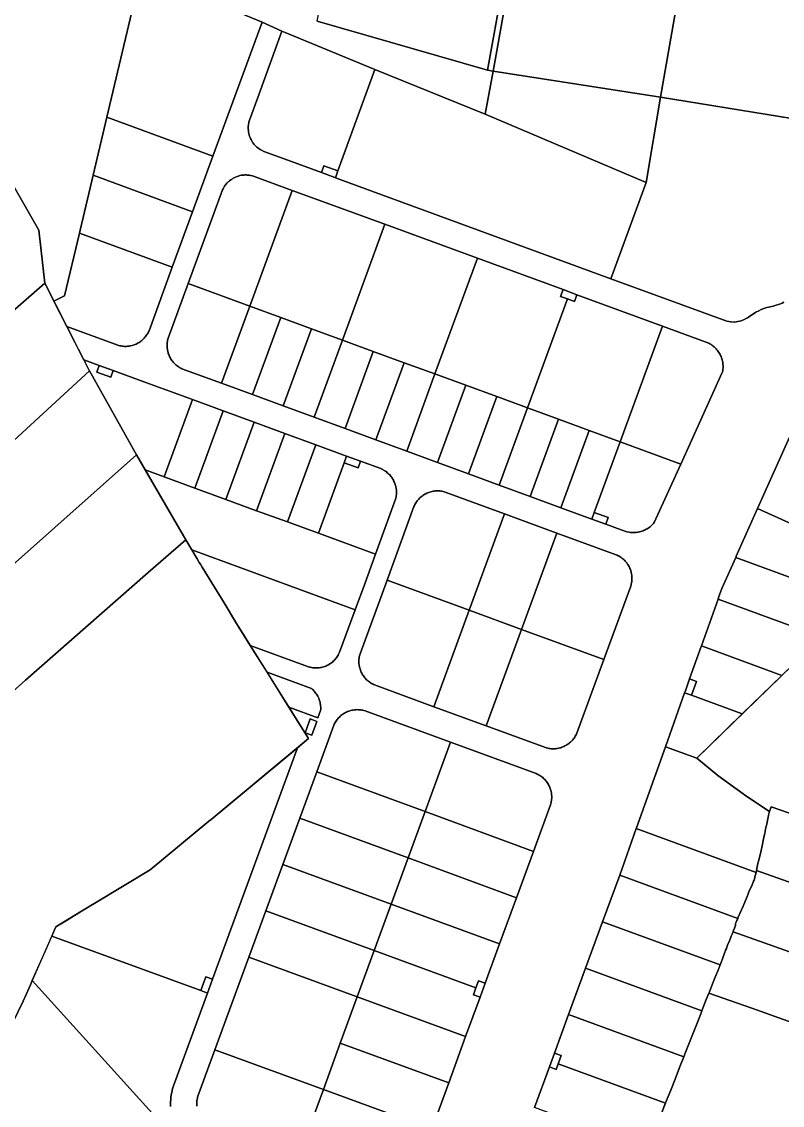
# Model space of a CAD drawing. Header units: metres. Extents: x 3 to 1005126, y 39 to 4383651.
# Drawn here: x 486588 to 487051, y 4370736 to 4371396 of the extents above; entities that cross this region are included whole.
import ezdxf

# ---------------------------------------------------------------- set-up
doc = ezdxf.new("R2010")
doc.units = ezdxf.units.M
doc.header["$MEASUREMENT"] = 0
doc.layers.add('TM_Llucmajor', color=7, linetype='Continuous')

msp = doc.modelspace()

# ---------------------------------------------------------------- linework, layer by layer
at = {"layer": 'TM_Llucmajor', "linetype": 'Continuous', "flags": 128}
for points in [[(486871.46, 4371366.04), (486767.81, 4371395.8), (486775.63, 4371436.48), (486880.52, 4371416.49), (486871.46, 4371366.04)], [(486976.71, 4371349.54), (486874.83, 4371365.4), (486876.18, 4371372.13), (486882.51, 4371407.31), (486887.6, 4371435.56), (486887.88, 4371437.1), (486988.45, 4371416.94), (486976.71, 4371349.54)], [(486704.36, 4371313.68), (486639.76, 4371337.36), (486644.43, 4371357.08), (486657.83, 4371413.68), (486660.81, 4371425.57), (486711.77, 4371404.53), (486713.54, 4371403.79), (486734.26, 4371395.24), (486704.36, 4371313.68)], [(487081.75, 4371332.61), (486976.71, 4371349.54), (486988.45, 4371416.94), (487008.33, 4371413.14), (487056.32, 4371403.97), (487093.48, 4371397.61), (487081.75, 4371332.61)], [(486770.41, 4371303.71), (486770.37, 4371303.73), (486749.88, 4371311.24), (486735.37, 4371316.55), (486733.97, 4371317.25), (486733.56, 4371317.48), (486733.18, 4371317.71), (486732.42, 4371318.21), (486731.7, 4371318.67), (486731.03, 4371319.17), (486730.41, 4371319.73), (486729.84, 4371320.34), (486729.33, 4371320.99), (486728.87, 4371321.69), (486728.75, 4371321.84), (486728.62, 4371322.02), (486728.5, 4371322.21), (486728.37, 4371322.39), (486728.13, 4371322.77), (486727.79, 4371323.36), (486727.58, 4371323.75), (486727.28, 4371324.36), (486727.01, 4371324.98), (486726.69, 4371325.82), (486726.48, 4371326.47), (486726.42, 4371326.68), (486726.2, 4371327.56), (486726.07, 4371328.22), (486726, 4371328.67), (486725.97, 4371328.89), (486725.9, 4371329.57), (486725.87, 4371330.02), (486725.85, 4371330.47), (486725.85, 4371331.14), (486725.86, 4371331.59), (486725.89, 4371332.04), (486725.93, 4371332.49), (486726.05, 4371333.39), (486726.13, 4371333.83), (486726.22, 4371334.27), (486726.28, 4371334.49), (486726.33, 4371334.73), (486726.4, 4371334.98), (486727.2, 4371337.26), (486732.4, 4371351.52), (486746.39, 4371389.71), (486748.39, 4371388.89), (486802.95, 4371366.35), (486780.34, 4371304.7), (486771.89, 4371307.8), (486770.41, 4371303.71)], [(486946.58, 4371239.14), (486778.86, 4371300.61), (486780.34, 4371304.7), (486802.95, 4371366.35), (486870.01, 4371339.32), (486968.04, 4371297.67), (486946.58, 4371239.14)], [(486968.04, 4371297.67), (486870.01, 4371339.32), (486874.83, 4371365.4), (486976.71, 4371349.54), (486968.04, 4371297.67)], [(486691.99, 4371279.92), (486631.42, 4371302.12), (486639.76, 4371337.36), (486704.36, 4371313.68), (486691.99, 4371279.92)], [(486329.75, 4371124.69), (486326.82, 4371128), (486565.55, 4371325.78), (486598.31, 4371268.69), (486601.96, 4371236.39), (486392.69, 4371053.55), (486329.75, 4371124.69)], [(486679.59, 4371246.09), (486623.06, 4371266.81), (486623.51, 4371268.72), (486631.42, 4371302.12), (486691.99, 4371279.92), (486679.59, 4371246.09)], [(486689.28, 4371236.22), (486677.09, 4371202.97), (486676.91, 4371202.33), (486676.76, 4371201.67), (486676.64, 4371201), (486676.54, 4371200.33), (486676.48, 4371199.66), (486676.44, 4371198.98), (486676.44, 4371198.31), (486676.46, 4371197.64), (486676.51, 4371196.97), (486676.6, 4371196.3), (486676.7, 4371195.63), (486677.01, 4371194.31), (486677.2, 4371193.67), (486677.42, 4371193.03), (486677.67, 4371192.41), (486677.96, 4371191.79), (486678.26, 4371191.18), (486678.59, 4371190.59), (486678.94, 4371190.03), (486679.32, 4371189.46), (486679.73, 4371188.93), (486680.16, 4371188.4), (486680.6, 4371187.9), (486681.07, 4371187.41), (486681.56, 4371186.95), (486682.07, 4371186.5), (486682.6, 4371186.09), (486683.15, 4371185.69), (486683.71, 4371185.32), (486684.29, 4371184.98), (486684.89, 4371184.65), (486685.49, 4371184.36), (486709.63, 4371175.51), (486728.41, 4371168.63), (486747.19, 4371161.74), (486765.97, 4371154.86), (486784.74, 4371147.98), (486803.52, 4371141.09), (486822.3, 4371134.21), (486841.08, 4371127.33), (486859.86, 4371120.44), (486878.64, 4371113.56), (486897.41, 4371106.68), (486916.19, 4371099.8), (486934.97, 4371092.91), (486943.42, 4371089.82), (486952.86, 4371086.36), (486955.57, 4371085.4), (486956.26, 4371085.22), (486957.66, 4371084.91), (486958.37, 4371084.81), (486959.09, 4371084.74), (486959.8, 4371084.71), (486960.52, 4371084.7), (486961.24, 4371084.72), (486961.95, 4371084.78), (486962.67, 4371084.87), (486963.37, 4371085), (486964.08, 4371085.14), (486964.78, 4371085.32), (486965.46, 4371085.54), (486966.13, 4371085.78), (486966.79, 4371086.05), (486967.44, 4371086.35), (486968.08, 4371086.68), (486968.71, 4371087.05), (486969.31, 4371087.43), (486969.9, 4371087.84), (486970.48, 4371088.27), (486971.03, 4371088.74), (486971.56, 4371089.23), (486972.05, 4371089.74), (486972.53, 4371090.26), (486973.01, 4371090.81), (486989.24, 4371126.28), (487014.21, 4371182.07), (487014.61, 4371182.95), (487014.69, 4371183.47), (487014.78, 4371184.17), (487014.82, 4371184.87), (487014.85, 4371185.57), (487014.83, 4371186.27), (487014.78, 4371186.97), (487014.72, 4371187.67), (487014.61, 4371188.36), (487014.48, 4371189.05), (487014.31, 4371189.73), (487014.11, 4371190.41), (487013.89, 4371191.07), (487013.63, 4371191.73), (487013.35, 4371192.38), (487013.04, 4371193), (487012.71, 4371193.62), (487012.34, 4371194.22), (487011.96, 4371194.8), (487011.55, 4371195.38), (487011.1, 4371195.93), (487010.64, 4371196.46), (487010.16, 4371196.96), (487009.65, 4371197.45), (487009.12, 4371197.91), (487008.58, 4371198.35), (487008.02, 4371198.76), (487007.51, 4371199.12), (487006.83, 4371199.53), (487006.21, 4371199.86), (487005.58, 4371200.16), (486977.99, 4371210.28), (486925.88, 4371229.38), (486917.43, 4371232.48), (486865.32, 4371251.58), (486808.98, 4371272.22), (486752.65, 4371292.87), (486752.63, 4371292.84), (486728.46, 4371301.7), (486727.26, 4371301.97), (486726.6, 4371302.08), (486725.92, 4371302.17), (486725.23, 4371302.23), (486724.78, 4371302.25), (486723.65, 4371302.24), (486723.21, 4371302.22), (486722.97, 4371302.19), (486722.76, 4371302.18), (486722.3, 4371302.12), (486722.08, 4371302.1), (486721.86, 4371302.06), (486721.63, 4371302.03), (486720.75, 4371301.85), (486720.1, 4371301.67), (486719.88, 4371301.62), (486719.03, 4371301.33), (486718.18, 4371300.99), (486717.36, 4371300.61), (486716.75, 4371300.3), (486716.17, 4371299.96), (486715.78, 4371299.72), (486715.59, 4371299.58), (486715.22, 4371299.33), (486714.51, 4371298.78), (486713.99, 4371298.35), (486713.65, 4371298.04), (486713.17, 4371297.57), (486712.86, 4371297.24), (486712.42, 4371296.74), (486711.99, 4371296.21), (486711.46, 4371295.46), (486710.97, 4371294.71), (486710.51, 4371293.88), (486710.18, 4371293.23), (486689.28, 4371236.22)], [(486726.84, 4371222.45), (486689.28, 4371236.22), (486710.18, 4371293.23), (486710.51, 4371293.88), (486710.97, 4371294.71), (486711.46, 4371295.46), (486711.99, 4371296.21), (486712.42, 4371296.74), (486712.86, 4371297.24), (486713.17, 4371297.57), (486713.65, 4371298.04), (486713.99, 4371298.35), (486714.51, 4371298.78), (486715.22, 4371299.33), (486715.59, 4371299.58), (486715.78, 4371299.72), (486716.17, 4371299.96), (486716.75, 4371300.3), (486717.36, 4371300.61), (486718.18, 4371300.99), (486719.03, 4371301.33), (486719.88, 4371301.62), (486720.1, 4371301.67), (486720.75, 4371301.85), (486721.63, 4371302.03), (486721.86, 4371302.06), (486722.08, 4371302.1), (486722.3, 4371302.12), (486722.76, 4371302.18), (486722.97, 4371302.19), (486723.21, 4371302.22), (486723.65, 4371302.24), (486724.78, 4371302.25), (486725.23, 4371302.23), (486725.92, 4371302.17), (486726.6, 4371302.08), (486727.26, 4371301.97), (486728.46, 4371301.7), (486752.63, 4371292.84), (486726.84, 4371222.45)], [(486778.86, 4371300.61), (486778.82, 4371300.63), (486778.45, 4371300.76), (486770.41, 4371303.71), (486771.89, 4371307.8), (486780.34, 4371304.7), (486778.86, 4371300.61)], [(486745.62, 4371215.57), (486726.84, 4371222.45), (486752.63, 4371292.84), (486752.65, 4371292.87), (486808.98, 4371272.22), (486783.17, 4371201.81), (486764.39, 4371208.69), (486745.62, 4371215.57)], [(486801.95, 4371194.92), (486783.17, 4371201.81), (486808.98, 4371272.22), (486865.32, 4371251.58), (486839.51, 4371181.16), (486820.73, 4371188.04), (486801.95, 4371194.92)], [(486679.59, 4371246.09), (486665.44, 4371207.5), (486665.16, 4371206.89), (486664.86, 4371206.29), (486664.53, 4371205.69), (486664.18, 4371205.12), (486663.8, 4371204.55), (486663.4, 4371204.01), (486662.98, 4371203.48), (486662.53, 4371202.98), (486662.06, 4371202.49), (486661.57, 4371202.02), (486661.06, 4371201.58), (486660.53, 4371201.15), (486659.99, 4371200.75), (486659.42, 4371200.38), (486658.84, 4371200.03), (486658.25, 4371199.71), (486657.64, 4371199.41), (486657.02, 4371199.14), (486656.39, 4371198.9), (486655.75, 4371198.67), (486655.1, 4371198.49), (486654.45, 4371198.33), (486653.78, 4371198.2), (486653.11, 4371198.1), (486652.44, 4371198.03), (486651.76, 4371197.99), (486651.09, 4371197.97), (486650.41, 4371197.99), (486649.74, 4371198.04), (486649.06, 4371198.11), (486648.4, 4371198.22), (486647.73, 4371198.35), (486646.43, 4371198.68), (486615.42, 4371210.05), (486607.52, 4371225.51), (486614.06, 4371228.78), (486623.06, 4371266.81), (486679.59, 4371246.09)], [(486858.29, 4371174.27), (486839.51, 4371181.16), (486865.32, 4371251.58), (486917.43, 4371232.48), (486915.93, 4371228.4), (486920.16, 4371226.85), (486895.84, 4371160.51), (486877.06, 4371167.39), (486858.29, 4371174.27)], [(486371.21, 4370949.33), (486370.67, 4370949.93), (486358.58, 4370963.16), (486330.48, 4370996.14), (486394.73, 4371051.22), (486392.69, 4371053.55), (486601.96, 4371236.39), (486629.06, 4371183.35), (486629.17, 4371183.16), (486421.35, 4370991.89), (486416.02, 4370987.37), (486414.99, 4370986.5), (486411.75, 4370983.75), (486408.56, 4370981.04), (486407.91, 4370980.49), (486405.32, 4370983.54), (486404.74, 4370984.23), (486394.47, 4370975.51), (486397.64, 4370971.77), (486371.21, 4370949.33)], [(486709.63, 4371175.51), (486685.49, 4371184.36), (486684.89, 4371184.65), (486684.29, 4371184.98), (486683.71, 4371185.32), (486683.15, 4371185.69), (486682.6, 4371186.09), (486682.07, 4371186.5), (486681.56, 4371186.95), (486681.07, 4371187.41), (486680.6, 4371187.9), (486680.16, 4371188.4), (486679.73, 4371188.93), (486679.32, 4371189.46), (486678.94, 4371190.03), (486678.59, 4371190.59), (486678.26, 4371191.18), (486677.96, 4371191.79), (486677.67, 4371192.41), (486677.42, 4371193.03), (486677.2, 4371193.67), (486677.01, 4371194.31), (486676.7, 4371195.63), (486676.6, 4371196.3), (486676.51, 4371196.97), (486676.46, 4371197.64), (486676.44, 4371198.31), (486676.44, 4371198.98), (486676.48, 4371199.66), (486676.54, 4371200.33), (486676.64, 4371201), (486676.76, 4371201.67), (486676.91, 4371202.33), (486677.09, 4371202.97), (486689.28, 4371236.22), (486726.84, 4371222.45), (486709.63, 4371175.51)], [(486914.62, 4371153.62), (486895.84, 4371160.51), (486920.16, 4371226.85), (486924.38, 4371225.3), (486925.88, 4371229.38), (486977.99, 4371210.28), (486952.18, 4371139.86), (486933.4, 4371146.74), (486914.62, 4371153.62)], [(486920.16, 4371226.85), (486915.93, 4371228.4), (486917.43, 4371232.48), (486925.88, 4371229.38), (486924.38, 4371225.3), (486920.16, 4371226.85)], [(486728.41, 4371168.63), (486709.63, 4371175.51), (486726.84, 4371222.45), (486745.62, 4371215.57), (486728.41, 4371168.63)], [(486747.19, 4371161.74), (486728.41, 4371168.63), (486745.62, 4371215.57), (486764.39, 4371208.69), (486747.19, 4371161.74)], [(486989.24, 4371126.28), (486952.18, 4371139.86), (486977.99, 4371210.28), (487005.58, 4371200.16), (487006.21, 4371199.86), (487006.83, 4371199.53), (487007.51, 4371199.12), (487008.02, 4371198.76), (487008.58, 4371198.35), (487009.12, 4371197.91), (487009.65, 4371197.45), (487010.16, 4371196.96), (487010.64, 4371196.46), (487011.1, 4371195.93), (487011.55, 4371195.38), (487011.96, 4371194.8), (487012.34, 4371194.22), (487012.71, 4371193.62), (487013.04, 4371193), (487013.35, 4371192.38), (487013.63, 4371191.73), (487013.89, 4371191.07), (487014.11, 4371190.41), (487014.31, 4371189.73), (487014.48, 4371189.05), (487014.61, 4371188.36), (487014.72, 4371187.67), (487014.78, 4371186.97), (487014.83, 4371186.27), (487014.85, 4371185.57), (487014.82, 4371184.87), (487014.78, 4371184.17), (487014.69, 4371183.47), (487014.61, 4371182.95), (487014.21, 4371182.07), (486989.24, 4371126.28)], [(486765.97, 4371154.86), (486747.19, 4371161.74), (486764.39, 4371208.69), (486783.17, 4371201.81), (486765.97, 4371154.86)], [(486784.74, 4371147.98), (486765.97, 4371154.86), (486783.17, 4371201.81), (486801.95, 4371194.92), (486784.74, 4371147.98)], [(486663.19, 4371122.85), (486657.93, 4371131.93), (486629.17, 4371183.16), (486629.06, 4371183.35), (486625.75, 4371189.83), (486635.16, 4371186.38), (486633.67, 4371182.29), (486642.12, 4371179.2), (486643.62, 4371183.28), (486662.98, 4371176.19), (486691.83, 4371165.61), (486674.62, 4371118.66), (486663.19, 4371122.85)], [(486803.52, 4371141.09), (486784.74, 4371147.98), (486801.95, 4371194.92), (486820.73, 4371188.04), (486803.52, 4371141.09)], [(486629.17, 4371183.16), (486657.93, 4371131.93), (486458.74, 4370955.07), (486447.67, 4370945.25), (486443.25, 4370941.3), (486406.82, 4370908.74), (486371.21, 4370949.33), (486397.64, 4370971.77), (486394.47, 4370975.51), (486404.74, 4370984.23), (486405.32, 4370983.54), (486407.91, 4370980.49), (486408.56, 4370981.04), (486411.75, 4370983.75), (486414.99, 4370986.5), (486416.02, 4370987.37), (486421.35, 4370991.89), (486629.17, 4371183.16)], [(486643.62, 4371183.28), (486642.12, 4371179.2), (486633.67, 4371182.29), (486635.16, 4371186.38), (486643.62, 4371183.28)], [(486822.3, 4371134.21), (486803.52, 4371141.09), (486820.73, 4371188.04), (486839.51, 4371181.16), (486822.3, 4371134.21)], [(486841.08, 4371127.33), (486822.3, 4371134.21), (486839.51, 4371181.16), (486858.29, 4371174.27), (486841.08, 4371127.33)], [(486859.86, 4371120.44), (486841.08, 4371127.33), (486858.29, 4371174.27), (486877.06, 4371167.39), (486859.86, 4371120.44)], [(486693.4, 4371111.78), (486674.62, 4371118.66), (486691.83, 4371165.61), (486710.61, 4371158.72), (486693.4, 4371111.78)], [(486878.64, 4371113.56), (486859.86, 4371120.44), (486877.06, 4371167.39), (486895.84, 4371160.51), (486878.64, 4371113.56)], [(486712.18, 4371104.9), (486693.4, 4371111.78), (486710.61, 4371158.72), (486729.39, 4371151.84), (486712.18, 4371104.9)], [(486897.41, 4371106.68), (486878.64, 4371113.56), (486895.84, 4371160.51), (486914.62, 4371153.62), (486897.41, 4371106.68)], [(486730.96, 4371098.01), (486712.18, 4371104.9), (486729.39, 4371151.84), (486748.16, 4371144.96), (486730.96, 4371098.01)], [(486916.19, 4371099.8), (486897.41, 4371106.68), (486914.62, 4371153.62), (486933.4, 4371146.74), (486916.19, 4371099.8)], [(486749.73, 4371091.13), (486730.96, 4371098.01), (486748.16, 4371144.96), (486766.94, 4371138.08), (486749.73, 4371091.13)], [(486934.97, 4371092.91), (486916.19, 4371099.8), (486933.4, 4371146.74), (486952.18, 4371139.86), (486936.46, 4371096.98), (486934.97, 4371092.91)], [(486768.51, 4371084.25), (486749.73, 4371091.13), (486766.94, 4371138.08), (486785.72, 4371131.19), (486784.22, 4371127.11), (486768.51, 4371084.25)], [(486943.42, 4371089.82), (486944.91, 4371093.88), (486936.46, 4371096.98), (486952.18, 4371139.86), (486989.24, 4371126.28), (486973.01, 4371090.81), (486972.53, 4371090.26), (486972.05, 4371089.74), (486971.56, 4371089.23), (486971.03, 4371088.74), (486970.48, 4371088.27), (486969.9, 4371087.84), (486969.31, 4371087.43), (486968.71, 4371087.05), (486968.08, 4371086.68), (486967.44, 4371086.35), (486966.79, 4371086.05), (486966.13, 4371085.78), (486965.46, 4371085.54), (486964.78, 4371085.32), (486964.08, 4371085.14), (486963.37, 4371085), (486962.67, 4371084.87), (486961.95, 4371084.78), (486961.24, 4371084.72), (486960.52, 4371084.7), (486959.8, 4371084.71), (486959.09, 4371084.74), (486958.37, 4371084.81), (486957.66, 4371084.91), (486956.26, 4371085.22), (486955.57, 4371085.4), (486952.86, 4371086.36), (486943.42, 4371089.82)], [(486443.46, 4370867.59), (486406.82, 4370908.74), (486443.25, 4370941.3), (486447.67, 4370945.25), (486458.74, 4370955.07), (486657.93, 4371131.93), (486687.83, 4371080.29), (486675.69, 4371069.66), (486665, 4371060.29), (486590.3, 4370994.87), (486580.67, 4370986.44), (486574.47, 4370981.07), (486551.13, 4370960.87), (486497.55, 4370914.52), (486486.5, 4370904.96), (486483.36, 4370902.23), (486443.46, 4370867.59)], [(486794.17, 4371128.1), (486792.67, 4371124.01), (486784.22, 4371127.11), (486785.72, 4371131.19), (486794.17, 4371128.1)], [(486803.29, 4371071.5), (486768.51, 4371084.25), (486784.22, 4371127.11), (486792.67, 4371124.01), (486794.17, 4371128.1), (486806.46, 4371123.59), (486806.69, 4371123.49), (486807.07, 4371123.29), (486807.32, 4371123.18), (486807.67, 4371123.01), (486807.94, 4371122.86), (486808.26, 4371122.66), (486808.54, 4371122.51), (486809.41, 4371121.95), (486809.95, 4371121.55), (486810.48, 4371121.13), (486810.98, 4371120.68), (486811.47, 4371120.21), (486811.94, 4371119.72), (486812.81, 4371118.68), (486813.21, 4371118.14), (486813.58, 4371117.57), (486813.86, 4371117.1), (486814.2, 4371116.49), (486814.52, 4371115.88), (486814.55, 4371115.79), (486814.84, 4371115.17), (486815.07, 4371114.59), (486815.3, 4371113.94), (486815.5, 4371113.27), (486815.67, 4371112.6), (486815.82, 4371111.92), (486815.92, 4371111.23), (486816.01, 4371110.54), (486816.06, 4371109.84), (486816.09, 4371109.15), (486816.08, 4371108.45), (486816.03, 4371107.75), (486815.96, 4371107.06), (486815.87, 4371106.37), (486815.74, 4371105.69), (486815.57, 4371105.01), (486803.29, 4371071.5)], [(486663.19, 4371122.85), (486674.62, 4371118.66), (486693.4, 4371111.78), (486712.18, 4371104.9), (486730.96, 4371098.01), (486749.73, 4371091.13), (486768.51, 4371084.25), (486803.29, 4371071.5), (486796.72, 4371053.59), (486790.92, 4371037.75), (486691.46, 4371074.2), (486687.83, 4371080.29), (486663.19, 4371122.85)], [(486810.3, 4371055.76), (486793.89, 4371010.99), (486793.55, 4371009.69), (486793.42, 4371009.02), (486793.32, 4371008.36), (486793.24, 4371007.68), (486793.2, 4371007.01), (486793.17, 4371006.33), (486793.19, 4371005.66), (486793.23, 4371004.98), (486793.3, 4371004.31), (486793.41, 4371003.64), (486793.54, 4371002.97), (486793.69, 4371002.32), (486793.88, 4371001.67), (486794.1, 4371001.03), (486794.34, 4371000.4), (486794.61, 4370999.78), (486794.91, 4370999.17), (486795.24, 4370998.58), (486795.58, 4370998), (486795.96, 4370997.43), (486796.36, 4370996.89), (486796.78, 4370996.36), (486797.22, 4370995.85), (486797.69, 4370995.36), (486798.18, 4370994.89), (486798.69, 4370994.44), (486799.21, 4370994.02), (486799.76, 4370993.62), (486800.32, 4370993.24), (486800.9, 4370992.89), (486801.49, 4370992.56), (486802.1, 4370992.26), (486802.7, 4370991.98), (486838.8, 4370978.75), (486870.72, 4370967.05), (486906.81, 4370953.82), (486907.46, 4370953.64), (486908.11, 4370953.48), (486908.78, 4370953.34), (486909.45, 4370953.25), (486910.12, 4370953.17), (486910.8, 4370953.12), (486911.47, 4370953.1), (486912.15, 4370953.12), (486912.82, 4370953.16), (486913.5, 4370953.23), (486914.16, 4370953.34), (486914.83, 4370953.47), (486915.48, 4370953.62), (486916.14, 4370953.81), (486916.77, 4370954.03), (486917.4, 4370954.27), (486918.03, 4370954.54), (486918.64, 4370954.84), (486919.81, 4370955.51), (486920.37, 4370955.89), (486920.91, 4370956.29), (486921.44, 4370956.71), (486921.95, 4370957.15), (486922.44, 4370957.62), (486922.91, 4370958.11), (486923.36, 4370958.61), (486923.78, 4370959.14), (486924.18, 4370959.69), (486924.56, 4370960.24), (486924.91, 4370960.83), (486925.24, 4370961.42), (486925.54, 4370962.02), (486925.83, 4370962.63), (486942.23, 4371007.4), (486958.64, 4371052.17), (486958.82, 4371052.82), (486958.98, 4371053.47), (486959.11, 4371054.14), (486959.22, 4371054.8), (486959.29, 4371055.48), (486959.34, 4371056.15), (486959.36, 4371056.83), (486959.34, 4371057.5), (486959.3, 4371058.18), (486959.23, 4371058.85), (486959.12, 4371059.52), (486958.99, 4371060.19), (486958.84, 4371060.84), (486958.65, 4371061.49), (486958.43, 4371062.13), (486958.19, 4371062.76), (486957.92, 4371063.38), (486957.62, 4371063.99), (486957.29, 4371064.58), (486956.95, 4371065.16), (486956.57, 4371065.73), (486956.18, 4371066.27), (486955.75, 4371066.8), (486955.31, 4371067.31), (486954.84, 4371067.8), (486954.35, 4371068.27), (486953.85, 4371068.72), (486953.32, 4371069.14), (486952.77, 4371069.54), (486952.21, 4371069.92), (486951.63, 4371070.27), (486951.04, 4371070.6), (486950.44, 4371070.9), (486949.83, 4371071.18), (486913.74, 4371084.41), (486881.81, 4371096.11), (486845.72, 4371109.34), (486845.07, 4371109.52), (486844.42, 4371109.68), (486843.75, 4371109.81), (486843.09, 4371109.91), (486842.41, 4371109.99), (486841.74, 4371110.03), (486841.06, 4371110.06), (486840.39, 4371110.04), (486839.71, 4371110), (486839.04, 4371109.93), (486838.37, 4371109.82), (486837.7, 4371109.69), (486837.05, 4371109.54), (486836.4, 4371109.35), (486835.76, 4371109.13), (486835.13, 4371108.89), (486834.51, 4371108.62), (486833.9, 4371108.32), (486833.31, 4371107.99), (486832.73, 4371107.65), (486832.16, 4371107.27), (486831.62, 4371106.87), (486831.09, 4371106.45), (486830.58, 4371106.01), (486830.09, 4371105.54), (486829.62, 4371105.05), (486829.17, 4371104.54), (486828.75, 4371104.02), (486828.35, 4371103.47), (486827.97, 4371102.91), (486827.62, 4371102.33), (486827.29, 4371101.74), (486826.99, 4371101.13), (486826.71, 4371100.53), (486810.3, 4371055.76)], [(486860.3, 4371037.43), (486810.3, 4371055.76), (486826.71, 4371100.53), (486826.99, 4371101.13), (486827.29, 4371101.74), (486827.62, 4371102.33), (486827.97, 4371102.91), (486828.35, 4371103.47), (486828.75, 4371104.02), (486829.17, 4371104.54), (486829.62, 4371105.05), (486830.09, 4371105.54), (486830.58, 4371106.01), (486831.09, 4371106.45), (486831.62, 4371106.87), (486832.16, 4371107.27), (486832.73, 4371107.65), (486833.31, 4371107.99), (486833.9, 4371108.32), (486834.51, 4371108.62), (486835.13, 4371108.89), (486835.76, 4371109.13), (486836.4, 4371109.35), (486837.05, 4371109.54), (486837.7, 4371109.69), (486838.37, 4371109.82), (486839.04, 4371109.93), (486839.71, 4371110), (486840.39, 4371110.04), (486841.06, 4371110.06), (486841.74, 4371110.03), (486842.41, 4371109.99), (486843.09, 4371109.91), (486843.75, 4371109.81), (486844.42, 4371109.68), (486845.07, 4371109.52), (486845.72, 4371109.34), (486881.81, 4371096.11), (486860.3, 4371037.43)], [(486943.42, 4371089.82), (486934.97, 4371092.91), (486936.46, 4371096.98), (486944.91, 4371093.88), (486943.42, 4371089.82)], [(487096.74, 4371042.35), (487022.55, 4371069.54), (487022.76, 4371070), (487022.85, 4371070.23), (487022.89, 4371070.3), (487022.92, 4371070.38), (487035.84, 4371099.25), (487119.75, 4371061.47), (487114.24, 4371056.05), (487107.78, 4371049.96), (487107.09, 4371049.65), (487106.16, 4371049.84), (487105.04, 4371049.9), (487104.13, 4371049.37), (487103.63, 4371048.95), (487102.9, 4371048.36), (487102.15, 4371047.7), (487101.28, 4371046.84), (487100.31, 4371045.87), (487099.51, 4371045.09), (487098.97, 4371044.56), (487098.4, 4371043.99), (487097.76, 4371043.36), (487096.74, 4371042.35)], [(486892.23, 4371025.73), (486860.3, 4371037.43), (486881.81, 4371096.11), (486913.74, 4371084.41), (486892.23, 4371025.73)], [(486942.23, 4371007.4), (486892.23, 4371025.73), (486913.74, 4371084.41), (486949.83, 4371071.18), (486950.44, 4371070.9), (486951.04, 4371070.6), (486951.63, 4371070.27), (486952.21, 4371069.92), (486952.77, 4371069.54), (486953.32, 4371069.14), (486953.85, 4371068.72), (486954.35, 4371068.27), (486954.84, 4371067.8), (486955.31, 4371067.31), (486955.75, 4371066.8), (486956.18, 4371066.27), (486956.57, 4371065.73), (486956.95, 4371065.16), (486957.29, 4371064.58), (486957.62, 4371063.99), (486957.92, 4371063.38), (486958.19, 4371062.76), (486958.43, 4371062.13), (486958.65, 4371061.49), (486958.84, 4371060.84), (486958.99, 4371060.19), (486959.12, 4371059.52), (486959.23, 4371058.85), (486959.3, 4371058.18), (486959.34, 4371057.5), (486959.36, 4371056.83), (486959.34, 4371056.15), (486959.29, 4371055.48), (486959.22, 4371054.8), (486959.11, 4371054.14), (486958.98, 4371053.47), (486958.82, 4371052.82), (486958.64, 4371052.17), (486942.23, 4371007.4)], [(486691.46, 4371074.2), (486790.92, 4371037.75), (486781.43, 4371011.82), (486780.85, 4371010.64), (486780.52, 4371010.05), (486780.17, 4371009.46), (486779.79, 4371008.91), (486779.39, 4371008.36), (486778.97, 4371007.84), (486778.52, 4371007.33), (486778.05, 4371006.84), (486777.56, 4371006.37), (486777.05, 4371005.93), (486776.52, 4371005.51), (486775.98, 4371005.11), (486775.42, 4371004.73), (486774.24, 4371004.06), (486773.64, 4371003.76), (486773.01, 4371003.49), (486772.38, 4371003.25), (486771.75, 4371003.03), (486771.09, 4371002.84), (486770.44, 4371002.69), (486769.77, 4371002.56), (486769.11, 4371002.45), (486768.43, 4371002.38), (486767.76, 4371002.34), (486767.08, 4371002.32), (486766.41, 4371002.34), (486765.73, 4371002.39), (486765.05, 4371002.47), (486764.39, 4371002.56), (486763.72, 4371002.7), (486763.07, 4371002.86), (486762.42, 4371003.04), (486727.11, 4371015.98), (486719.81, 4371027.65), (486718.78, 4371029.33), (486711.13, 4371041.84), (486697.8, 4371063.65), (486696.73, 4371065.4), (486696.02, 4371066.55), (486694.79, 4371068.61), (486691.46, 4371074.2)], [(487074.88, 4371021.11), (487011.81, 4371044.24), (487012.05, 4371044.87), (487012.07, 4371044.95), (487012.17, 4371045.24), (487014.1, 4371050.64), (487022.55, 4371069.54), (487096.74, 4371042.35), (487088.27, 4371033.96), (487079.76, 4371026.01), (487079.38, 4371025.6), (487077.1, 4371023.35), (487074.97, 4371021.2), (487074.88, 4371021.11)], [(486838.8, 4370978.75), (486802.7, 4370991.98), (486802.1, 4370992.26), (486801.49, 4370992.56), (486800.9, 4370992.89), (486800.32, 4370993.24), (486799.76, 4370993.62), (486799.21, 4370994.02), (486798.69, 4370994.44), (486798.18, 4370994.89), (486797.69, 4370995.36), (486797.22, 4370995.85), (486796.78, 4370996.36), (486796.36, 4370996.89), (486795.96, 4370997.43), (486795.58, 4370998), (486795.24, 4370998.58), (486794.91, 4370999.17), (486794.61, 4370999.78), (486794.34, 4371000.4), (486794.1, 4371001.03), (486793.88, 4371001.67), (486793.69, 4371002.32), (486793.54, 4371002.97), (486793.41, 4371003.64), (486793.3, 4371004.31), (486793.23, 4371004.98), (486793.19, 4371005.66), (486793.17, 4371006.33), (486793.2, 4371007.01), (486793.24, 4371007.68), (486793.32, 4371008.36), (486793.42, 4371009.02), (486793.55, 4371009.69), (486793.89, 4371010.99), (486810.3, 4371055.76), (486860.3, 4371037.43), (486838.8, 4370978.75)], [(487050.67, 4370997.72), (487001.65, 4371015.68), (487011.81, 4371044.24), (487074.88, 4371021.11), (487073.94, 4371020.22), (487073.15, 4371019.46), (487071.75, 4371018.13), (487050.67, 4370997.72)], [(486870.72, 4370967.05), (486838.8, 4370978.75), (486860.3, 4371037.43), (486892.23, 4371025.73), (486870.72, 4370967.05)], [(486942.23, 4371007.4), (486925.83, 4370962.63), (486925.54, 4370962.02), (486925.24, 4370961.42), (486924.91, 4370960.83), (486924.56, 4370960.24), (486924.18, 4370959.69), (486923.78, 4370959.14), (486923.36, 4370958.61), (486922.91, 4370958.11), (486922.44, 4370957.62), (486921.95, 4370957.15), (486921.44, 4370956.71), (486920.91, 4370956.29), (486920.37, 4370955.89), (486919.81, 4370955.51), (486918.64, 4370954.84), (486918.03, 4370954.54), (486917.4, 4370954.27), (486916.77, 4370954.03), (486916.14, 4370953.81), (486915.48, 4370953.62), (486914.83, 4370953.47), (486914.16, 4370953.34), (486913.5, 4370953.23), (486912.82, 4370953.16), (486912.15, 4370953.12), (486911.47, 4370953.1), (486910.8, 4370953.12), (486910.12, 4370953.17), (486909.45, 4370953.25), (486908.78, 4370953.34), (486908.11, 4370953.48), (486907.46, 4370953.64), (486906.81, 4370953.82), (486870.72, 4370967.05), (486892.23, 4371025.73), (486942.23, 4371007.4)], [(486995.54, 4370985.67), (486998.64, 4370994.12), (486994.51, 4370995.64), (487001.53, 4371015.36), (487001.65, 4371015.68), (487050.67, 4370997.72), (487026.51, 4370974.32), (486995.54, 4370985.67)], [(486737.28, 4370999.74), (486764.27, 4370989.84), (486764.79, 4370989.4), (486765.29, 4370988.93), (486765.77, 4370988.43), (486766.22, 4370987.92), (486766.66, 4370987.39), (486767.06, 4370986.84), (486767.45, 4370986.27), (486767.81, 4370985.69), (486768.15, 4370985.09), (486768.73, 4370983.85), (486768.98, 4370983.22), (486769.2, 4370982.57), (486769.4, 4370981.91), (486769.56, 4370981.25), (486769.7, 4370980.58), (486769.81, 4370979.9), (486769.88, 4370979.22), (486769.93, 4370978.54), (486769.96, 4370977.85), (486769.94, 4370977.17), (486769.9, 4370976.49), (486768.27, 4370972.04), (486750.56, 4370978.53), (486737.28, 4370999.74)], [(486995.54, 4370985.67), (486991.47, 4370987.16), (486991.63, 4370987.59), (486991.69, 4370987.73), (486994.51, 4370995.64), (486998.64, 4370994.12), (486995.54, 4370985.67)], [(487026.51, 4370974.32), (486998.82, 4370947.51), (486979.76, 4370954.3), (486991.47, 4370987.16), (486995.54, 4370985.67), (487026.51, 4370974.32)], [(486833.5, 4370914.9), (486767.53, 4370939.08), (486777.92, 4370967.42), (486778.2, 4370968.02), (486778.5, 4370968.63), (486778.83, 4370969.22), (486779.18, 4370969.8), (486779.56, 4370970.36), (486779.96, 4370970.91), (486780.38, 4370971.43), (486780.83, 4370971.94), (486781.3, 4370972.43), (486781.79, 4370972.9), (486782.3, 4370973.34), (486782.83, 4370973.76), (486783.37, 4370974.16), (486783.94, 4370974.54), (486784.52, 4370974.88), (486785.11, 4370975.21), (486785.72, 4370975.51), (486786.34, 4370975.78), (486786.97, 4370976.02), (486787.61, 4370976.24), (486788.26, 4370976.43), (486788.91, 4370976.58), (486789.58, 4370976.71), (486790.25, 4370976.82), (486790.92, 4370976.89), (486791.6, 4370976.93), (486792.27, 4370976.95), (486792.95, 4370976.92), (486793.62, 4370976.88), (486794.3, 4370976.8), (486794.96, 4370976.7), (486795.63, 4370976.57), (486796.28, 4370976.41), (486796.93, 4370976.23), (486848.99, 4370957.15), (486833.5, 4370914.9)], [(486760.45, 4370962.83), (486763.54, 4370971.28), (486767.63, 4370969.78), (486764.53, 4370961.33), (486760.45, 4370962.83)], [(486760.45, 4370962.83), (486764.53, 4370961.33), (486767.63, 4370969.78), (486763.54, 4370971.28), (486760.45, 4370962.83)], [(486696.96, 4370805.99), (486606.34, 4370839.2), (486608.79, 4370844.74), (486615.27, 4370848.71), (486624.38, 4370854.27), (486628.4, 4370856.72), (486630.1, 4370857.76), (486632.48, 4370859.19), (486666.11, 4370879.39), (486701.89, 4370909.01), (486703.2, 4370910.09), (486755.77, 4370953.78), (486704.15, 4370812.94), (486700.06, 4370814.44), (486696.96, 4370805.99)], [(486899.47, 4370890.72), (486833.5, 4370914.9), (486848.99, 4370957.15), (486901.04, 4370938.07), (486901.65, 4370937.79), (486902.25, 4370937.49), (486902.84, 4370937.15), (486903.42, 4370936.81), (486903.98, 4370936.43), (486904.53, 4370936.03), (486905.06, 4370935.61), (486905.56, 4370935.16), (486906.05, 4370934.69), (486906.52, 4370934.2), (486906.96, 4370933.69), (486907.39, 4370933.16), (486907.78, 4370932.62), (486908.16, 4370932.05), (486908.5, 4370931.47), (486908.83, 4370930.88), (486909.13, 4370930.27), (486909.4, 4370929.65), (486909.64, 4370929.02), (486909.86, 4370928.38), (486910.05, 4370927.73), (486910.21, 4370927.08), (486910.33, 4370926.41), (486910.44, 4370925.74), (486910.51, 4370925.07), (486910.55, 4370924.39), (486910.57, 4370923.71), (486910.55, 4370923.04), (486910.5, 4370922.37), (486910.43, 4370921.69), (486910.32, 4370921.03), (486910.19, 4370920.36), (486910.03, 4370919.71), (486909.85, 4370919.06), (486899.47, 4370890.72)], [(487034.93, 4370877.87), (486962.04, 4370904.58), (486962.2, 4370905.01), (486979.76, 4370954.3), (486998.82, 4370947.51), (487011.6, 4370936.95), (487029.33, 4370924.2), (487043.2, 4370915.02), (487042.93, 4370914.24), (487042.77, 4370913.77), (487042.41, 4370912.55), (487042.16, 4370910.62), (487041.99, 4370909.54), (487041.47, 4370907.34), (487040.94, 4370905.23), (487040.66, 4370904.03), (487040.51, 4370903.14), (487040.4, 4370902.52), (487040.24, 4370901.77), (487040.13, 4370901.05), (487039.32, 4370897.36), (487038.57, 4370894.07), (487037.97, 4370891.25), (487036.95, 4370887.03), (487036.38, 4370884.8), (487036.26, 4370884.22), (487036.08, 4370883.27), (487035.67, 4370881.23), (487035.22, 4370879.15), (487035.17, 4370878.95), (487034.93, 4370877.87)], [(486823.18, 4370886.73), (486757.21, 4370910.91), (486767.53, 4370939.08), (486833.5, 4370914.9), (486823.18, 4370886.73)], [(486889.14, 4370862.55), (486823.18, 4370886.73), (486833.5, 4370914.9), (486899.47, 4370890.72), (486889.14, 4370862.55)], [(486812.85, 4370858.57), (486746.88, 4370882.74), (486757.21, 4370910.91), (486823.18, 4370886.73), (486812.85, 4370858.57)], [(487023.79, 4370849.91), (486951.95, 4370876.24), (486962.04, 4370904.58), (487034.93, 4370877.87), (487034.62, 4370876.47), (487034.26, 4370875.52), (487034.22, 4370874.93), (487034.12, 4370874.56), (487033.97, 4370873.92), (487033.72, 4370873.23), (487033.47, 4370872.56), (487033.24, 4370872), (487032.49, 4370870.37), (487030.63, 4370866.05), (487030.07, 4370864.79), (487029.42, 4370863.34), (487027.18, 4370857.39), (487024.1, 4370850.64), (487023.79, 4370849.91)], [(486878.82, 4370834.39), (486812.85, 4370858.57), (486823.18, 4370886.73), (486889.14, 4370862.55), (486878.82, 4370834.39)], [(486802.53, 4370830.4), (486736.56, 4370854.58), (486746.88, 4370882.74), (486812.85, 4370858.57), (486802.53, 4370830.4)], [(487013.08, 4370821.7), (486941.56, 4370847.91), (486951.95, 4370876.24), (487023.79, 4370849.91), (487022.81, 4370847.59), (487022.5, 4370846.82), (487022.47, 4370845.49), (487022.31, 4370845.13), (487021.82, 4370844.01), (487021.06, 4370842.16), (487020.91, 4370841.78), (487020.35, 4370840.45), (487019.83, 4370839.16), (487018.47, 4370835.77), (487017.81, 4370834.28), (487017.18, 4370832.49), (487016.87, 4370831.71), (487016.4, 4370830.7), (487016.24, 4370830.32), (487015.81, 4370828.78), (487013.69, 4370823.18), (487013.08, 4370821.7)], [(486792.2, 4370802.23), (486726.23, 4370826.41), (486736.56, 4370854.58), (486802.53, 4370830.4), (486792.2, 4370802.23)], [(486864.43, 4370807.71), (486802.53, 4370830.4), (486812.85, 4370858.57), (486878.82, 4370834.39), (486870.04, 4370810.44), (486865.98, 4370811.93), (486864.43, 4370807.71)], [(487001.95, 4370793.68), (486931.19, 4370819.65), (486941.56, 4370847.91), (487013.08, 4370821.7), (487011.79, 4370818.52), (487010.52, 4370815.29), (487008.4, 4370810.09), (487006.53, 4370805.23), (487006.24, 4370804.54), (487004.61, 4370800.66), (487002.55, 4370795.25), (487001.95, 4370793.68)], [(486858.17, 4370778.05), (486792.2, 4370802.23), (486802.53, 4370830.4), (486864.43, 4370807.71), (486862.88, 4370803.48), (486866.95, 4370801.99), (486858.17, 4370778.05)], [(486771.55, 4370745.9), (486705.59, 4370770.07), (486726.23, 4370826.41), (486792.2, 4370802.23), (486781.88, 4370774.06), (486771.55, 4370745.9)], [(486701.05, 4370804.49), (486696.96, 4370805.99), (486700.06, 4370814.44), (486704.15, 4370812.94), (486701.05, 4370804.49)], [(486990.91, 4370765.68), (486920.84, 4370791.38), (486931.19, 4370819.65), (487001.95, 4370793.68), (487001.24, 4370791.81), (486999.83, 4370788.14), (486994.7, 4370774.97), (486991.36, 4370766.87), (486991.31, 4370766.71), (486990.91, 4370765.68)], [(486866.95, 4370801.99), (486862.88, 4370803.48), (486864.43, 4370807.71), (486865.98, 4370811.93), (486870.04, 4370810.44), (486866.95, 4370801.99)], [(486847.85, 4370749.88), (486781.88, 4370774.06), (486792.2, 4370802.23), (486858.17, 4370778.05), (486847.85, 4370749.88)], [(487047.62, 4370705.18), (487044.62, 4370706.26), (487027.72, 4370711.96), (486976.97, 4370729.71), (486978.19, 4370733.54), (486979.78, 4370737.73), (486982.97, 4370745.47), (486985.63, 4370752.05), (486988.43, 4370759.32), (486991.31, 4370766.71), (486991.36, 4370766.87), (486994.7, 4370774.97), (486999.83, 4370788.14), (487001.24, 4370791.81), (487002.55, 4370795.25), (487004.61, 4370800.66), (487006.24, 4370804.54), (487032.32, 4370795.25), (487073.67, 4370780.52), (487069.87, 4370769.46), (487065.57, 4370757), (487060.67, 4370742.95), (487047.62, 4370705.18)], [(486914.51, 4370761.54), (486916.34, 4370766.54), (486912.28, 4370768.03), (486920.84, 4370791.38), (486990.91, 4370765.68), (486988.43, 4370759.32), (486985.63, 4370752.05), (486982.97, 4370745.47), (486979.78, 4370737.73), (486979.74, 4370737.63), (486914.51, 4370761.54)], [(486837.52, 4370721.72), (486771.55, 4370745.9), (486781.88, 4370774.06), (486847.85, 4370749.88), (486837.52, 4370721.72)], [(486914.51, 4370761.54), (486913.24, 4370758.09), (486909.18, 4370759.58), (486912.28, 4370768.03), (486916.34, 4370766.54), (486914.51, 4370761.54)], [(486969.08, 4370709.51), (486900.1, 4370734.8), (486909.18, 4370759.58), (486913.24, 4370758.09), (486914.51, 4370761.54), (486979.74, 4370737.63), (486978.19, 4370733.54), (486976.97, 4370729.71), (486974.91, 4370724.59), (486972.36, 4370718.02), (486969.52, 4370710.66), (486969.08, 4370709.51)]]:
    msp.add_lwpolyline(points, close=True, dxfattribs=at)
for points in [[(486657.83, 4371413.68), (486644.43, 4371357.08), (486639.76, 4371337.36), (486631.42, 4371302.12), (486623.51, 4371268.72), (486623.06, 4371266.81), (486614.06, 4371228.78), (486607.52, 4371225.51), (486601.96, 4371236.39), (486598.31, 4371268.69), (486565.55, 4371325.78), (486549.8, 4371353.24), (486548.63, 4371355.27), (486545.74, 4371359.92), (486518.81, 4371403.12)], [(486882.51, 4371407.31), (486876.18, 4371372.13), (486874.83, 4371365.4), (486871.46, 4371366.04), (486880.52, 4371416.49)], [(486767.81, 4371395.8), (486871.46, 4371366.04), (486874.83, 4371365.4), (486870.01, 4371339.32), (486802.95, 4371366.35), (486748.39, 4371388.89), (486746.39, 4371389.71), (486734.26, 4371395.24), (486734.26, 4371395.24), (486713.54, 4371403.79)], [(486678.59, 4370735.44), (486678.54, 4370736.88), (486678.55, 4370738.32), (486678.63, 4370739.75), (486678.78, 4370741.19), (486678.98, 4370742.6), (486679.24, 4370744.02), (486679.57, 4370745.42), (486679.96, 4370746.81), (486680.41, 4370748.17), (486701.05, 4370804.49), (486704.15, 4370812.94), (486755.77, 4370953.78), (486762.53, 4370959.4), (486750.56, 4370978.53), (486768.27, 4370972.04), (486769.9, 4370976.49), (486769.94, 4370977.17), (486769.96, 4370977.85), (486769.93, 4370978.54), (486769.88, 4370979.22), (486769.81, 4370979.9), (486769.7, 4370980.58), (486769.56, 4370981.25), (486769.4, 4370981.91), (486769.2, 4370982.57), (486768.98, 4370983.22), (486768.73, 4370983.85), (486768.15, 4370985.09), (486767.81, 4370985.69), (486767.45, 4370986.27), (486767.06, 4370986.84), (486766.66, 4370987.39), (486766.22, 4370987.92), (486765.77, 4370988.43), (486765.29, 4370988.93), (486764.79, 4370989.4), (486764.27, 4370989.84), (486737.28, 4370999.74), (486727.11, 4371015.98), (486762.42, 4371003.04), (486763.07, 4371002.86), (486763.72, 4371002.7), (486764.39, 4371002.56), (486765.05, 4371002.47), (486765.73, 4371002.39), (486766.41, 4371002.34), (486767.08, 4371002.32), (486767.76, 4371002.34), (486768.43, 4371002.38), (486769.11, 4371002.45), (486769.77, 4371002.56), (486770.44, 4371002.69), (486771.09, 4371002.84), (486771.75, 4371003.03), (486772.38, 4371003.25), (486773.01, 4371003.49), (486773.64, 4371003.76), (486774.24, 4371004.06), (486775.42, 4371004.73), (486775.98, 4371005.11), (486776.52, 4371005.51), (486777.05, 4371005.93), (486777.56, 4371006.37), (486778.05, 4371006.84), (486778.52, 4371007.33), (486778.97, 4371007.84), (486779.39, 4371008.36), (486779.79, 4371008.91), (486780.17, 4371009.46), (486780.52, 4371010.05), (486780.85, 4371010.64), (486781.43, 4371011.82), (486790.92, 4371037.75), (486796.72, 4371053.59), (486803.29, 4371071.5), (486815.57, 4371105.01), (486815.74, 4371105.69), (486815.87, 4371106.37), (486815.96, 4371107.06), (486816.03, 4371107.75), (486816.08, 4371108.45), (486816.09, 4371109.15), (486816.06, 4371109.84), (486816.01, 4371110.54), (486815.92, 4371111.23), (486815.82, 4371111.92), (486815.67, 4371112.6), (486815.5, 4371113.27), (486815.3, 4371113.94), (486815.07, 4371114.59), (486814.84, 4371115.17), (486814.55, 4371115.79), (486814.52, 4371115.88), (486814.2, 4371116.49), (486813.86, 4371117.1), (486813.58, 4371117.57), (486813.21, 4371118.14), (486812.81, 4371118.68), (486811.94, 4371119.72), (486811.47, 4371120.21), (486810.98, 4371120.68), (486810.48, 4371121.13), (486809.95, 4371121.55), (486809.41, 4371121.95), (486808.54, 4371122.51), (486808.26, 4371122.66), (486807.94, 4371122.86), (486807.67, 4371123.01), (486807.32, 4371123.18), (486807.07, 4371123.29), (486806.69, 4371123.49), (486806.46, 4371123.59), (486794.17, 4371128.1), (486785.72, 4371131.19), (486766.94, 4371138.08), (486748.16, 4371144.96), (486729.39, 4371151.84), (486710.61, 4371158.72), (486691.83, 4371165.61), (486662.98, 4371176.19), (486643.62, 4371183.28), (486635.16, 4371186.38), (486625.75, 4371189.83), (486615.42, 4371210.05), (486646.43, 4371198.68), (486647.73, 4371198.35), (486648.4, 4371198.22), (486649.06, 4371198.11), (486649.74, 4371198.04), (486650.41, 4371197.99), (486651.09, 4371197.97), (486651.76, 4371197.99), (486652.44, 4371198.03), (486653.11, 4371198.1), (486653.78, 4371198.2), (486654.45, 4371198.33), (486655.1, 4371198.49), (486655.75, 4371198.67), (486656.39, 4371198.9), (486657.02, 4371199.14), (486657.64, 4371199.41), (486658.25, 4371199.71), (486658.84, 4371200.03), (486659.42, 4371200.38), (486659.99, 4371200.75), (486660.53, 4371201.15), (486661.06, 4371201.58), (486661.57, 4371202.02), (486662.06, 4371202.49), (486662.53, 4371202.98), (486662.98, 4371203.48), (486663.4, 4371204.01), (486663.8, 4371204.55), (486664.18, 4371205.12), (486664.53, 4371205.69), (486664.86, 4371206.29), (486665.16, 4371206.89), (486665.44, 4371207.5), (486679.59, 4371246.09), (486691.99, 4371279.92), (486704.36, 4371313.68), (486734.26, 4371395.24), (486746.39, 4371389.71), (486732.4, 4371351.52), (486727.2, 4371337.26), (486726.4, 4371334.98), (486726.33, 4371334.73), (486726.28, 4371334.49), (486726.22, 4371334.27), (486726.13, 4371333.83), (486726.05, 4371333.39), (486725.93, 4371332.49), (486725.89, 4371332.04), (486725.86, 4371331.59), (486725.85, 4371331.14), (486725.85, 4371330.47), (486725.87, 4371330.02), (486725.9, 4371329.57), (486725.97, 4371328.89), (486726, 4371328.67), (486726.07, 4371328.22), (486726.2, 4371327.56), (486726.42, 4371326.68), (486726.48, 4371326.47), (486726.69, 4371325.82), (486727.01, 4371324.98), (486727.28, 4371324.36), (486727.58, 4371323.75), (486727.79, 4371323.36), (486728.13, 4371322.77), (486728.37, 4371322.39), (486728.5, 4371322.21), (486728.62, 4371322.02), (486728.75, 4371321.84), (486728.87, 4371321.69), (486729.33, 4371320.99), (486729.84, 4371320.34), (486730.41, 4371319.73), (486731.03, 4371319.17), (486731.7, 4371318.67), (486732.42, 4371318.21), (486733.18, 4371317.71), (486733.56, 4371317.48), (486733.97, 4371317.25), (486735.37, 4371316.55), (486749.88, 4371311.24), (486770.37, 4371303.73), (486770.41, 4371303.71), (486778.45, 4371300.76), (486778.82, 4371300.63), (486778.86, 4371300.61), (486946.58, 4371239.14), (487017.09, 4371213.29), (487019.58, 4371212.87), (487021.81, 4371212.79), (487023.86, 4371213.04), (487025.81, 4371213.57), (487027.71, 4371214.35), (487029.63, 4371215.34), (487030.24, 4371215.7), (487031.74, 4371216.8), (487033.29, 4371217.82), (487034.89, 4371218.77), (487036.54, 4371219.63), (487036.63, 4371219.69), (487038.04, 4371220.39), (487039.6, 4371220.99), (487041.46, 4371221.55), (487043.48, 4371222.06), (487045.44, 4371222.53), (487047.16, 4371222.96), (487048.62, 4371223.38), (487049.85, 4371223.82), (487050.89, 4371224.29), (487051.79, 4371224.84)], [(487051.79, 4371224.84), (487050.89, 4371224.29), (487049.85, 4371223.82), (487048.62, 4371223.38), (487047.16, 4371222.96), (487045.44, 4371222.53), (487043.48, 4371222.06), (487041.46, 4371221.55), (487039.6, 4371220.99), (487038.04, 4371220.39), (487036.63, 4371219.69), (487036.54, 4371219.63), (487034.89, 4371218.77), (487033.29, 4371217.82), (487031.74, 4371216.8), (487030.24, 4371215.7), (487029.63, 4371215.34), (487027.71, 4371214.35), (487025.81, 4371213.57), (487023.86, 4371213.04), (487021.81, 4371212.79), (487019.58, 4371212.87), (487017.09, 4371213.29), (486946.58, 4371239.14), (486968.04, 4371297.67), (486968.04, 4371297.67), (486976.71, 4371349.54), (487080.45, 4371332.82)], [(487063.4, 4371160.87), (487035.84, 4371099.25), (487022.92, 4371070.38), (487022.89, 4371070.3), (487022.85, 4371070.23), (487022.76, 4371070), (487022.55, 4371069.54), (487014.1, 4371050.64), (487012.17, 4371045.24), (487012.07, 4371044.95), (487012.05, 4371044.87), (487011.81, 4371044.24), (487001.65, 4371015.68), (487001.53, 4371015.36), (486994.51, 4370995.64), (486991.69, 4370987.73), (486991.63, 4370987.59), (486991.47, 4370987.16), (486979.76, 4370954.3), (486962.2, 4370905.01), (486962.04, 4370904.58), (486951.95, 4370876.24), (486941.56, 4370847.91), (486931.19, 4370819.65), (486920.84, 4370791.38), (486912.28, 4370768.03), (486909.18, 4370759.58), (486900.1, 4370734.8)], [(487119.75, 4371061.47), (487035.84, 4371099.25), (487063.4, 4371160.87)], [(486580.67, 4370986.44), (486590.3, 4370994.87), (486665, 4371060.29), (486675.69, 4371069.66), (486687.83, 4371080.29), (486694.79, 4371068.61), (486696.02, 4371066.55), (486696.73, 4371065.4), (486697.8, 4371063.65), (486711.13, 4371041.84), (486718.78, 4371029.33), (486719.81, 4371027.65), (486762.53, 4370959.4), (486703.2, 4370910.09), (486701.89, 4370909.01), (486666.11, 4370879.39), (486632.48, 4370859.19), (486630.1, 4370857.76), (486628.4, 4370856.72), (486624.38, 4370854.27), (486608.79, 4370844.74), (486595.23, 4370814.02), (486594.11, 4370811.47), (486593.25, 4370809.52), (486589.88, 4370801.88), (486589.22, 4370800.51), (486588.81, 4370799.66), (486559.5, 4370739.36)], [(487112.68, 4370894.02), (487044.17, 4370917.74), (487043.2, 4370915.02), (487043.2, 4370915.02), (487029.33, 4370924.2), (487011.6, 4370936.95), (486998.82, 4370947.51), (487071.75, 4371018.13)], [(486837.52, 4370721.72), (486847.85, 4370749.88), (486858.17, 4370778.05), (486866.95, 4370801.99), (486870.04, 4370810.44), (486878.82, 4370834.39), (486889.14, 4370862.55), (486899.47, 4370890.72), (486909.85, 4370919.06), (486910.03, 4370919.71), (486910.19, 4370920.36), (486910.32, 4370921.03), (486910.43, 4370921.69), (486910.5, 4370922.37), (486910.55, 4370923.04), (486910.57, 4370923.71), (486910.55, 4370924.39), (486910.51, 4370925.07), (486910.44, 4370925.74), (486910.33, 4370926.41), (486910.21, 4370927.08), (486910.05, 4370927.73), (486909.86, 4370928.38), (486909.64, 4370929.02), (486909.4, 4370929.65), (486909.13, 4370930.27), (486908.83, 4370930.88), (486908.5, 4370931.47), (486908.16, 4370932.05), (486907.78, 4370932.62), (486907.39, 4370933.16), (486906.96, 4370933.69), (486906.52, 4370934.2), (486906.05, 4370934.69), (486905.56, 4370935.16), (486905.06, 4370935.61), (486904.53, 4370936.03), (486903.98, 4370936.43), (486903.42, 4370936.81), (486902.84, 4370937.15), (486902.25, 4370937.49), (486901.65, 4370937.79), (486901.04, 4370938.07), (486848.99, 4370957.15), (486796.93, 4370976.23), (486796.28, 4370976.41), (486795.63, 4370976.57), (486794.96, 4370976.7), (486794.3, 4370976.8), (486793.62, 4370976.88), (486792.95, 4370976.92), (486792.27, 4370976.95), (486791.6, 4370976.93), (486790.92, 4370976.89), (486790.25, 4370976.82), (486789.58, 4370976.71), (486788.91, 4370976.58), (486788.26, 4370976.43), (486787.61, 4370976.24), (486786.97, 4370976.02), (486786.34, 4370975.78), (486785.72, 4370975.51), (486785.11, 4370975.21), (486784.52, 4370974.88), (486783.94, 4370974.54), (486783.37, 4370974.16), (486782.83, 4370973.76), (486782.3, 4370973.34), (486781.79, 4370972.9), (486781.3, 4370972.43), (486780.83, 4370971.94), (486780.38, 4370971.43), (486779.96, 4370970.91), (486779.56, 4370970.36), (486779.18, 4370969.8), (486778.83, 4370969.22), (486778.5, 4370968.63), (486778.2, 4370968.02), (486777.92, 4370967.42), (486767.53, 4370939.08), (486757.21, 4370910.91), (486746.88, 4370882.74), (486736.56, 4370854.58), (486726.23, 4370826.41), (486705.59, 4370770.07), (486705.59, 4370770.07), (486695.2, 4370741.74), (486695.02, 4370741.09), (486694.86, 4370740.44), (486694.73, 4370739.77), (486694.63, 4370739.1), (486694.55, 4370738.43), (486694.48, 4370737.08), (486694.5, 4370736.4), (486694.54, 4370735.73)], [(487092.95, 4370858.58), (487035.22, 4370879.15), (487035.67, 4370881.23), (487036.08, 4370883.27), (487036.26, 4370884.22), (487036.38, 4370884.8), (487036.95, 4370887.03), (487037.97, 4370891.25), (487038.57, 4370894.07), (487039.32, 4370897.36), (487040.13, 4370901.05), (487040.24, 4370901.77), (487040.4, 4370902.52), (487040.51, 4370903.14), (487040.66, 4370904.03), (487040.94, 4370905.23), (487041.47, 4370907.34), (487041.99, 4370909.54), (487042.16, 4370910.62), (487042.41, 4370912.55), (487042.77, 4370913.77), (487042.93, 4370914.24), (487043.2, 4370915.02), (487044.17, 4370917.74), (487112.68, 4370894.02)], [(487086.69, 4370818.35), (487020.91, 4370841.78), (487021.06, 4370842.16), (487021.82, 4370844.01), (487022.31, 4370845.13), (487022.47, 4370845.49), (487022.5, 4370846.82), (487022.81, 4370847.59), (487024.1, 4370850.64), (487027.18, 4370857.39), (487029.42, 4370863.34), (487030.07, 4370864.79), (487030.63, 4370866.05), (487032.49, 4370870.37), (487033.24, 4370872), (487033.47, 4370872.56), (487033.72, 4370873.23), (487033.97, 4370873.92), (487034.12, 4370874.56), (487034.22, 4370874.93), (487034.26, 4370875.52), (487034.62, 4370876.47), (487035.17, 4370878.95), (487035.22, 4370879.15), (487092.95, 4370858.58)], [(487073.67, 4370780.52), (487032.32, 4370795.25), (487032.32, 4370795.25), (487006.24, 4370804.54), (487006.53, 4370805.23), (487008.4, 4370810.09), (487010.52, 4370815.29), (487011.79, 4370818.52), (487013.69, 4370823.18), (487015.81, 4370828.78), (487016.24, 4370830.32), (487016.4, 4370830.7), (487016.87, 4370831.71), (487017.18, 4370832.49), (487017.81, 4370834.28), (487018.47, 4370835.77), (487019.83, 4370839.16), (487020.35, 4370840.45), (487020.91, 4370841.78), (487086.69, 4370818.35)], [(486667.29, 4370731.52), (486594.38, 4370812.09), (486595.23, 4370814.02), (486603.17, 4370832.02), (486606.34, 4370839.2), (486696.96, 4370805.99), (486701.05, 4370804.49), (486701.05, 4370804.49), (486680.41, 4370748.17), (486679.96, 4370746.81), (486679.57, 4370745.42), (486679.24, 4370744.02), (486678.98, 4370742.6), (486678.78, 4370741.19), (486678.63, 4370739.75), (486678.55, 4370738.32), (486678.54, 4370736.88), (486678.59, 4370735.44)], [(486562.37, 4370745.25), (486588.81, 4370799.66), (486589.22, 4370800.51), (486589.88, 4370801.88), (486593.25, 4370809.52), (486594.11, 4370811.47), (486594.38, 4370812.09), (486667.29, 4370731.52)], [(486694.54, 4370735.73), (486694.5, 4370736.4), (486694.48, 4370737.08), (486694.55, 4370738.43), (486694.63, 4370739.1), (486694.73, 4370739.77), (486694.86, 4370740.44), (486695.02, 4370741.09), (486695.2, 4370741.74), (486705.59, 4370770.07), (486771.55, 4370745.9), (486756.07, 4370703.64)], [(486756.07, 4370703.64), (486771.55, 4370745.9), (486837.52, 4370721.72)]]:
    msp.add_lwpolyline(points, dxfattribs=at)

doc.saveas('drawing.dxf')
